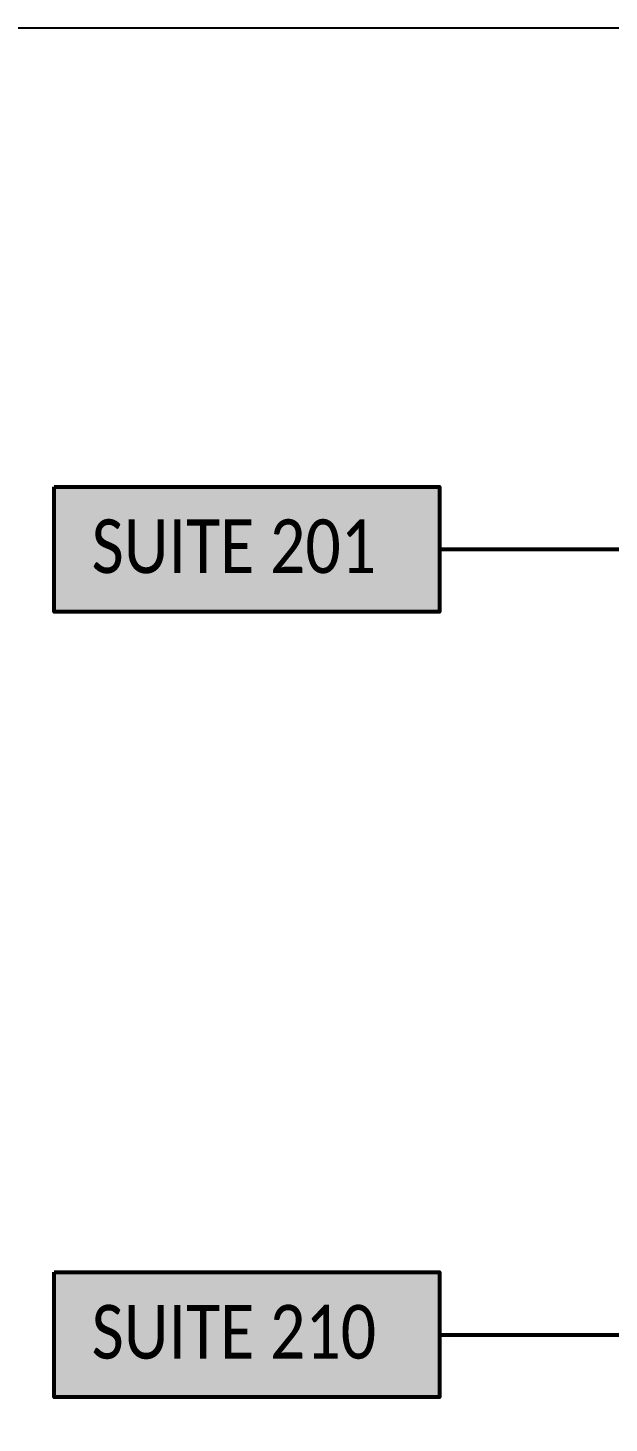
# Model space of a CAD drawing. Header units: inches. Extents: x -2124 to 6036, y -4479 to 801.
# Drawn here: x -813 to -34, y -1068 to 801 of the extents above; entities that cross this region are included whole.
import ezdxf

# ---------------------------------------------------------------- set-up
doc = ezdxf.new("R2010")
doc.units = ezdxf.units.IN
doc.header["$MEASUREMENT"] = 0
doc.layers.add('A-ANNO-NOTE', color=4, linetype='Continuous', lineweight=30)
doc.styles.add("96 (1 8    1'-0 )", font='WORKING.shx', dxfattribs={"width": 0.833333, "height": 9})

msp = doc.modelspace()

# ---------------------------------------------------------------- hatches: boundary and pattern name
at = {"layer": 'A-ANNO-NOTE', "lineweight": 53}
for points in [[(-777.5, 19.1), (-777.5, 186.6), (-261.4, 186.6), (-261.4, 19.1)], [(-777.5, -1033.2), (-777.5, -865.8), (-261.4, -865.8), (-261.4, -1033.2)]]:
    msp.add_hatch(color=251, dxfattribs=at).paths.add_polyline_path(points)

# ---------------------------------------------------------------- linework, layer by layer
at = {"flags": 128}
msp.add_lwpolyline([(-2124, 801.2), (6036, 801.2), (6036, -4478.8), (-2124, -4478.8), (-2124, 801.2)], close=True, dxfattribs=at)
at = {"layer": 'A-ANNO-NOTE', "lineweight": 53}
for p, q in [((-261.4, 102.9), (1230.1, 102.9)), ((-261.4, -949.5), (2205.3, -949.5))]:
    msp.add_line(p, q, dxfattribs=at)
at = {"layer": 'A-ANNO-NOTE', "lineweight": 53, "flags": 128}
for points in [[(-777.5, 186.6), (-261.4, 186.6), (-261.4, 19.1), (-777.5, 19.1), (-777.5, 186.6)], [(-777.5, -865.8), (-261.4, -865.8), (-261.4, -1033.2), (-777.5, -1033.2), (-777.5, -865.8)]]:
    msp.add_lwpolyline(points, close=True, dxfattribs=at)

# ---------------------------------------------------------------- texts
at = {"layer": 'A-ANNO-NOTE', "char_height": 72, "attachment_point": 1, "style": "96 (1 8    1'-0 )"}
for s, insert in [('\\fCalibri|b0|i0|c00|p39;\\H1x;\\W0.833333;SUITE 201', (-727.4, 142.8)), ('\\fCalibri|b0|i0|c00|p39;\\H1x;\\W0.833333;SUITE 210', (-727.4, -909.6))]:
    msp.add_mtext(s, dxfattribs=dict(at, insert=insert))

doc.saveas('drawing.dxf')
